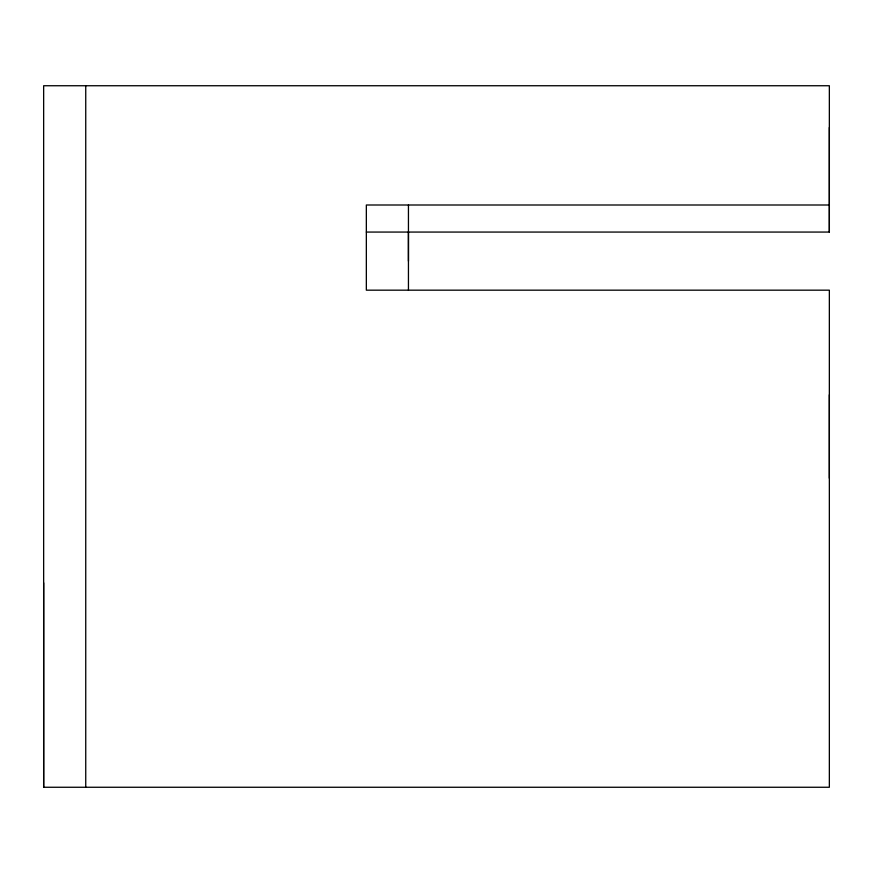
<?xml version="1.0" encoding="UTF-8"?>
<svg xmlns="http://www.w3.org/2000/svg" width="873" height="873" viewBox="0 0 873 873"><rect width="100%" height="100%" fill="white"/><g stroke="black" fill="none" stroke-linecap="round" stroke-linejoin="round"><path stroke-width="1.31" d="M829.35 205.002L366.344 205.002L366.344 290.174L829.35 290.174L829.35 787.26L43.65 787.26L43.65 85.74L829.35 85.74L829.35 232.065L366.344 232.065M85.74 787.26L85.74 85.74M408.444 261.125L408.444 232.065M829.35 478.218L829.35 394.782M829.35 232.065L829.35 127.469M408.444 205.002L408.444 290.174M43.65 582.826L43.65 787.26"/></g></svg>
